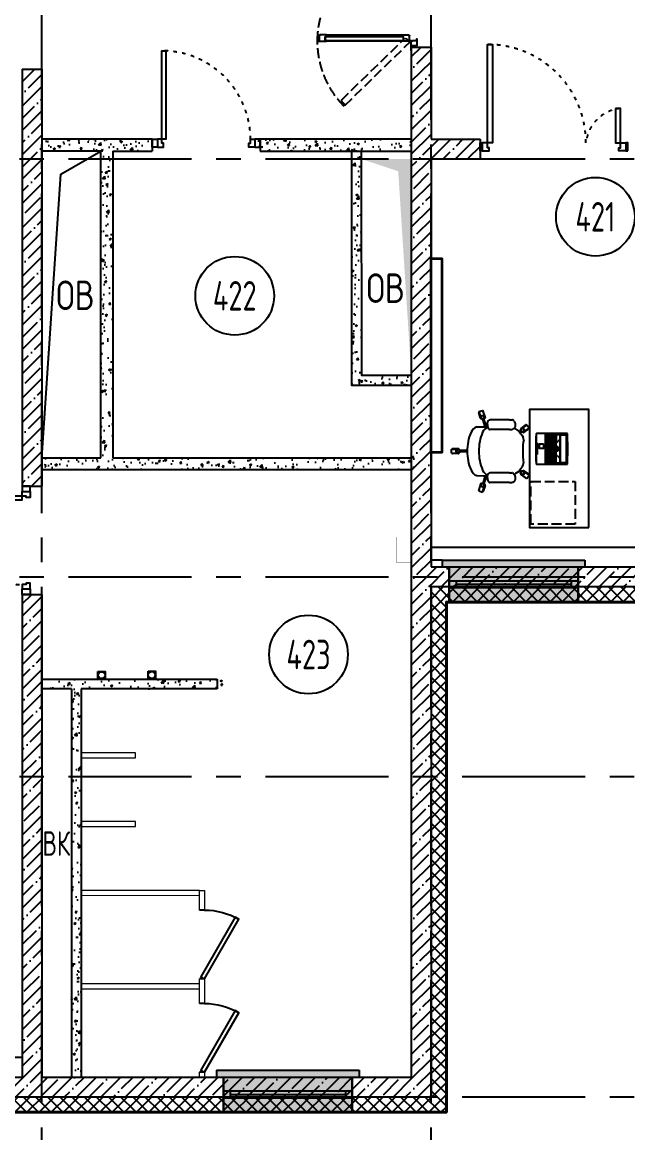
# Model space of a CAD drawing. Header units: millimetres. Extents: x -9318 to 9016603, y 0 to 838141.
# Drawn here: x 80797 to 86952, y 517498 to 528794 of the extents above; entities that cross this region are included whole.
import ezdxf
from ezdxf import colors
from ezdxf.entities.mleader import LeaderData, LeaderLine
from ezdxf.enums import TextEntityAlignment as Align
from ezdxf.math import Vec2, Vec3

# ---------------------------------------------------------------- set-up
doc = ezdxf.new("R2010")
doc.units = ezdxf.units.MM
for name, pattern in [('ACAD_ISO03W100', [30, 12, -18]), ('CENTER', [2, 1.25, -0.25, 0.25, -0.25]), ('ГОСТ 2.303 4', [7, 5, -2, 0])]:
    doc.linetypes.add(name, pattern=pattern)
doc.layers.add('АР_Номер помещения', color=1, linetype='Continuous', lineweight=25)
doc.layers.add('ТХ_дозаторы', color=7, linetype='Continuous')
doc.layers.add('ТХ_обор_бытовое', color=14, linetype='Continuous')
doc.styles.add('ICOCPEUR', font='isocpeur.ttf')
doc.styles.add('ISOCPEUR', font='isocpeur.ttf', dxfattribs={"width": 0.7})
doc.linetypes.add('Ground1', pattern='A,12,[130,ltypeshp.shx,S=3,R=-150,X=0,Y=-2.598],3,[130,ltypeshp.shx,S=3,R=-150,X=0,Y=-2.598],3,[130,ltypeshp.shx,S=3,R=-150,X=0,Y=-2.598],0', length=18)
doc.linetypes.add('Ground2', pattern='A,12,[130,ltypeshp.shx,S=3,R=-210,X=0,Y=-2.598],3,[130,ltypeshp.shx,S=3,R=-210,X=0,Y=-2.598],3,[130,ltypeshp.shx,S=3,R=-210,X=0,Y=-2.598],0', length=18)
pattern_1 = [(50, (-131178.52, 456407.27), (215.17805, -18.82564), [22.5, -247.5]), (355, (-131178.52, 456407.27), (-41.6254, 225.65764), [18, -198]), (100.45144, (-131160.59, 456405.7), (173.55265, 206.832), [19.12206, -210.34263]), (46.1842, (-131178.52, 456467.27), (320.1724, -49.65578), [33.75, -371.25]), (96.63564, (-131151.84, 456463.14), (280.3986, 292.2356), [28.6831, -315.51413]), (351.18416, (-131178.52, 456467.27), (280.3986, 292.2356), [27, -297]), (21, (-131148.52, 456452.27), (179.07212, -120.78567), [22.5, -247.5]), (326, (-131148.52, 456452.27), (72.9946, 217.54501), [18, -198]), (71.45144, (-131133.6, 456442.2), (252.06671, 96.75935), [19.12206, -210.34263]), (37.5, (-131178.52, 456407.274), (3.647957, 99.868156), [0, -195.6, 0, -201, 0, -198.75]), (7.5, (-131178.52, 456407.27), (78.92086, 118.323514), [0, -114.6, 0, -191.1, 0, -75.75]), (327.5, (-131245.42, 456407.274), (160.14673, -6.766462), [0, -75, 0, -234, 0, -310.5]), (317.5, (-131275.42, 456407.27), (174.95585, 30.031495), [0, -97.5, 0, -155.4, 0, -220.5])]
pattern_2 = [(45, (-887755.71, 621612.85), (-123.743687, 123.743687), []), (45, (-887631.97, 621612.85), (-123.743687, 123.743687), [218.75, -43.75, 0, -43.75])]

# ---------------------------------------------------------------- blocks, each defined once
blk = doc.blocks.new('*U913')
at = {"color": 8}
for p, q in [((0, 0), (0, -50)), ((700, 0), (700, -50))]:
    blk.add_line(p, q, dxfattribs=at)
blk.add_lwpolyline([(0, 0), (606, 350), (628, 312), (22, -38)], close=True, dxfattribs=at)
blk.add_arc((0, 0), 700, 0, 30, dxfattribs=at)
blk = doc.blocks.new('*U914')
at = {"color": 8}
for p, q in [((0, 0), (0, -50)), ((700, 0), (700, -50))]:
    blk.add_line(p, q, dxfattribs=at)
blk.add_lwpolyline([(0, 0), (606, 350), (628, 312), (22, -38)], close=True, dxfattribs=at)
blk.add_arc((0, 0), 700, 0, 30, dxfattribs=at)
blk = doc.blocks.new('*U901')
at = {"color": 8}
blk.add_lwpolyline([(-100, 80), (-100, 980), (-140, 980), (-140, 80)], close=True, dxfattribs=at)
for points in [[(-1100, 0), (-1100, 80), (-1045, 80), (-1045, 0), (-1100, 0)], [(-1045, 80), (-1045, 0), (-985, 0), (-985, 40), (-1000, 40), (-1000, 80), (-1045, 80)], [(-55, 80), (-55, 0), (-115, 0), (-115, 40), (-100, 40), (-100, 80), (-55, 80)], [(0, 0), (0, 80), (-55, 80), (-55, 0), (0, 0)]]:
    blk.add_lwpolyline(points, dxfattribs=at)
at = {"color": 8, "linetype": 'ACAD_ISO03W100', "ltscale": 3}
blk.add_arc((-100, 80), 900, 90, 180, dxfattribs=at)
blk = doc.blocks.new('Полуторная_на лестницу')
at = {"color": 8}
for points in [[(75, 80), (75, 1080), (125, 1080), (125, 80)], [(1375, 430), (1375, 80), (1425, 80), (1425, 430)]]:
    blk.add_lwpolyline(points, close=True, dxfattribs=at)
for points in [[(0, 0), (0, 80), (20, 80), (20, 0), (0, 0)], [(20, 80), (20, 0), (90, 0), (90, 30), (75, 30), (75, 80), (20, 80)], [(1480, 80), (1480, 0), (1410, 0), (1410, 30), (1425, 30), (1425, 80), (1480, 80)], [(1500, 0), (1500, 80), (1480, 80), (1480, 0), (1500, 0)]]:
    blk.add_lwpolyline(points, dxfattribs=at)
at = {"color": 8, "linetype": 'ACAD_ISO03W100', "ltscale": 3}
for centre, radius, start, end in [((75, 80), 1000, 0, 90), ((1465, 40), 392, 95.9075, 174.0925)]:
    blk.add_arc(centre, radius, start, end, dxfattribs=at)
blk = doc.blocks.new('*U886')
h = blk.add_hatch(color=8)
h.dxf.hatch_style = 1
h.paths.add_polyline_path([(-1380, -210), (70, -210), (70, -140), (0, -140), (0, 220), (-1310, 220), (-1310, -140), (-1380, -140)])
at = {"color": 8, "lineweight": 30}
for p, q in [((-1310, -140), (-1310, 220)), ((0, -140), (0, 220))]:
    blk.add_line(p, q, dxfattribs=at)
at = {"color": 8}
for p, q in [((0, 220), (-1310, 220)), ((-1310, 70), (0, 70)), ((-1310, 0), (0, 0)), ((-1240, 0), (-1240, 70)), ((-1240, 35), (-70, 35)), ((-70, 0), (-70, 70)), ((-1380, -210), (-1380, -140)), ((-1380, -140), (-1310, -140)), ((-1380, -210), (70, -210)), ((0, -140), (70, -140)), ((70, -210), (70, -140))]:
    blk.add_line(p, q, dxfattribs=at)
blk = doc.blocks.new('*U895')
h = blk.add_hatch(color=8)
h.dxf.hatch_style = 1
h.paths.add_polyline_path([(-1380, -210), (70, -210), (70, -140), (0, -140), (0, 220), (-1310, 220), (-1310, -140), (-1380, -140)])
at = {"color": 8, "lineweight": 30}
for p, q in [((-1310, -140), (-1310, 220)), ((0, -140), (0, 220))]:
    blk.add_line(p, q, dxfattribs=at)
at = {"color": 8}
for p, q in [((0, 220), (-1310, 220)), ((-1310, 70), (0, 70)), ((-1310, 0), (0, 0)), ((-1240, 0), (-1240, 70)), ((-1240, 35), (-70, 35)), ((-70, 0), (-70, 70)), ((-1380, -210), (-1380, -140)), ((-1380, -140), (-1310, -140)), ((-1380, -210), (70, -210)), ((0, -140), (70, -140)), ((70, -210), (70, -140))]:
    blk.add_line(p, q, dxfattribs=at)
blk = doc.blocks.new('*U1124')
at = {"layer": 'АР_Номер помещения', "color": 8}
blk.add_circle((-15678, 4216), 400, dxfattribs=at)
at = {"color": 8, "style": 'ISOCPEUR', "width": 0.7, "flags": 1}
blk.add_attdef('КАТЕГОРИЯ', (-499, -2092), '', height=250, dxfattribs=at)
at = {"layer": 'АР_Номер помещения', "color": 8, "style": 'ISOCPEUR', "width": 0.7}
blk.add_attdef('НОМЕР_ПОМЕЩЕНИЯ', text='', height=300, dxfattribs=at).set_placement((-15678, 4216), align=Align.MIDDLE_CENTER)
blk = doc.blocks.new('*U1125')
at = {"layer": 'АР_Номер помещения', "color": 8}
blk.add_circle((-15881, 1810), 400, dxfattribs=at)
at = {"color": 8, "style": 'ISOCPEUR', "width": 0.7, "flags": 1}
blk.add_attdef('КАТЕГОРИЯ', (-499, -2092), '', height=250, dxfattribs=at)
at = {"layer": 'АР_Номер помещения', "color": 8, "style": 'ISOCPEUR', "width": 0.7}
blk.add_attdef('НОМЕР_ПОМЕЩЕНИЯ', text='', height=300, dxfattribs=at).set_placement((-15881, 1810), align=Align.MIDDLE_CENTER)
blk = doc.blocks.new('*U1121')
at = {"layer": 'АР_Номер помещения', "color": 8}
blk.add_circle((-19358, -2000), 400, dxfattribs=at)
at = {"color": 8, "style": 'ISOCPEUR', "width": 0.7, "flags": 1}
blk.add_attdef('КАТЕГОРИЯ', (-499, -2092), '', height=250, dxfattribs=at)
at = {"layer": 'АР_Номер помещения', "color": 8, "style": 'ISOCPEUR', "width": 0.7}
blk.add_attdef('НОМЕР_ПОМЕЩЕНИЯ', text='', height=300, dxfattribs=at).set_placement((-19358, -2000), align=Align.MIDDLE_CENTER)
blk = doc.blocks.new('_DotSmall')
at = {"color": 8, "linetype": 'ByBlock', "const_width": 0.5}
blk.add_lwpolyline([(-0.0625, 0, 1), (0.0625, 0, 1)], format="xyb", close=True, dxfattribs=at)
blk = doc.blocks.new('*U699')
at = {"color": 8}
for points in [[(-55, -80), (-55, 0), (-115, 0), (-115, -40), (-100, -40), (-100, -80), (-55, -80)], [(0, 0), (0, -80), (-55, -80), (-55, 0), (0, 0)], [(-1100, 0), (-1100, -80), (-1045, -80), (-1045, 0), (-1100, 0)], [(-1045, -80), (-1045, 0), (-985, 0), (-985, -40), (-1000, -40), (-1000, -80), (-1045, -80)]]:
    blk.add_lwpolyline(points, dxfattribs=at)
blk.add_lwpolyline([(-100, -80), (-100, -980), (-140, -980), (-140, -80)], close=True, dxfattribs=at)
at = {"color": 8, "linetype": 'ACAD_ISO03W100', "ltscale": 3}
blk.add_arc((-100, -80), 900, 180, 270, dxfattribs=at)
blk = doc.blocks.new('*U700')
at = {"color": 8}
for p, q in [((-96, -61), (-861, -61)), ((-863, -125), (-94, -125)), ((-94, -1425), (-410, -1425)), ((-412, -1489), (-96, -1489))]:
    blk.add_line(p, q, dxfattribs=at)
at = {"color": 8, "linetype": 'ГОСТ 2.303 4', "ltscale": 20}
for points in [[(-66, -90), (-60, -84), (-53, -91), (-52, -90), (-54, -88), (-17, -50), (-11, -57), (-15, -61), (-10, -67), (-4, -61), (-684, 601), (-689, 596), (-683, 590), (-679, 595), (-672, 588), (-709, 551), (-712, 553), (-713, 552), (-705, 545), (-711, 539)], [(-241, -1899), (-248, -1895), (-253, -1904), (-254, -1903), (-253, -1901), (-298, -1874), (-303, -1882), (-298, -1885), (-301, -1892), (-308, -1888), (-71, -1478), (-65, -1482), (-59, -1473), (-58, -1474), (-60, -1476), (-14, -1503), (-9, -1495), (-15, -1492), (-11, -1485), (-4, -1489)]]:
    blk.add_lwpolyline(points, close=True, dxfattribs=at)
at = {"color": 8}
for points in [[(60, -12), (60, -80), (52, -80), (52, -63), (6, -63), (6, -66), (4, -66), (4, -56), (-4, -56), (-4, 12), (0, 12), (0, 4), (-2, 4), (-2, -17), (56, -17), (56, -12)], [(-953, -69), (-953, -61), (-861, -61), (-861, -68), (-877, -68), (-877, -104), (-863, -104), (-863, -125), (-929, -125), (-929, -117), (-939, -117), (-939, -115), (-936, -115), (-936, -63), (-945, -63), (-945, -69)], [(-80, -104), (-877, -104), (-877, -68), (-80, -68)], [(-4, -69), (-4, -61), (-96, -61), (-96, -68), (-80, -68), (-80, -104), (-94, -104), (-94, -125), (-28, -125), (-28, -117), (-18, -117), (-18, -115), (-21, -115), (-21, -63), (-12, -63), (-12, -69)], [(-502, -1433), (-502, -1425), (-410, -1425), (-410, -1446), (-426, -1446), (-426, -1482), (-412, -1482), (-412, -1489), (-478, -1489), (-478, -1481), (-488, -1481), (-488, -1479), (-485, -1479), (-485, -1427), (-494, -1427), (-494, -1433)], [(-426, -1446), (-80, -1446), (-80, -1482), (-426, -1482)], [(-4, -1481), (-4, -1489), (-96, -1489), (-96, -1482), (-80, -1482), (-80, -1446), (-94, -1446), (-94, -1425), (-28, -1425), (-28, -1433), (-18, -1433), (-18, -1435), (-21, -1435), (-21, -1487), (-12, -1487), (-12, -1481)], [(60, -1538), (60, -1470), (52, -1470), (52, -1487), (6, -1487), (6, -1484), (4, -1484), (4, -1494), (-4, -1494), (-4, -1562), (0, -1562), (0, -1554), (-2, -1554), (-2, -1533), (56, -1533), (56, -1538)]]:
    blk.add_lwpolyline(points, close=True, dxfattribs=at)
at = {"color": 8, "linetype": 'Ground2'}
blk.add_lwpolyline([(0, 39), (0, 0), (60, 0)], dxfattribs=at)
at = {"color": 8, "linetype": 'Ground1'}
blk.add_lwpolyline([(60, -1550), (0, -1550), (0, -1589)], dxfattribs=at)
at = {"color": 8, "linetype": 'ГОСТ 2.303 4', "ltscale": 20}
for centre, radius, start, end in [((-4, -61), 949, 135.7298, 180.1036), ((-4, -61), 949, 180, 270), ((-4, -1489), 502, 90, 172.6747), ((-4, -1489), 501, 172.6747, 232.6607)]:
    blk.add_arc(centre, radius, start, end, dxfattribs=at)
blk = doc.blocks.new('СК33 790х830')
at = {"color": 8}
for p, q in [((-25, 659), (-25, 719)), ((-20, 729), (20, 729)), ((-20, 729), (-20, 649)), ((20, 729), (20, 649)), ((25, 659), (25, 719)), ((-20, 649), (-16, 649)), ((-7, 568), (-7, 642)), ((-2, 649), (2, 649)), ((7, 568), (6, 642)), ((15, 649), (20, 649)), ((-335, 434), (-392, 452)), ((-249, 472), (-250, 402)), ((248, 472), (249, 380)), ((334, 434), (392, 452)), ((-403, 450), (-416, 412)), ((-416, 412), (-339, 388)), ((-350, 386), (-408, 405)), ((-403, 450), (-327, 426)), ((-338, 392), (-339, 388)), ((-333, 409), (-334, 405)), ((-250, 372), (-329, 399)), ((-327, 426), (-328, 422)), ((-250, 387), (-325, 410)), ((-319, 344), (-320, 340)), ((-320, 140), (-320, 340)), ((-316, 349), (-319, 344)), ((-312, 353), (-316, 349)), ((-306, 357), (-312, 353)), ((-298, 360), (-306, 357)), ((-290, 362), (-298, 360)), ((-290, 362), (-289, 362)), ((-280, 363), (-289, 362)), ((-280, 363), (-279, 363)), ((-270, 364), (-279, 363)), ((-270, 364), (-261, 363)), ((-261, 363), (-261, 363)), ((-261, 363), (-252, 362)), ((-252, 362), (-251, 362)), ((-251, 362), (-243, 360)), ((-250, 402), (-250, 398)), ((-250, 398), (-250, 380)), ((-250, 380), (-250, 370)), ((-250, 370), (-250, 362)), ((-243, 360), (-235, 357)), ((-235, 357), (-229, 353)), ((-229, 353), (-224, 349)), ((-224, 349), (-222, 344)), ((-222, 344), (-220, 340)), ((-221, 140), (-220, 340)), ((221, 344), (220, 340)), ((220, 140), (220, 340)), ((224, 349), (221, 344)), ((228, 353), (224, 349)), ((234, 357), (228, 353)), ((242, 360), (234, 357)), ((250, 362), (242, 360)), ((249, 387), (324, 410)), ((249, 372), (328, 399)), ((249, 380), (249, 370)), ((249, 370), (249, 362)), ((250, 362), (251, 362)), ((260, 363), (251, 362)), ((260, 363), (261, 363)), ((270, 364), (261, 363)), ((270, 364), (279, 363)), ((279, 363), (279, 363)), ((279, 363), (288, 362)), ((288, 362), (289, 362)), ((289, 362), (297, 360)), ((297, 360), (305, 357)), ((305, 357), (311, 353)), ((311, 353), (316, 349)), ((316, 349), (318, 344)), ((318, 344), (319, 340)), ((320, 140), (320, 340)), ((403, 450), (326, 426)), ((326, 426), (328, 422)), ((332, 409), (333, 405)), ((337, 392), (338, 388)), ((415, 412), (338, 388)), ((350, 386), (407, 405)), ((403, 450), (415, 412)), ((-320, 140), (-320, 131)), ((-320, 131), (-320, 123)), ((-320, 123), (-320, 115)), ((-319, 109), (-320, 115)), ((-222, 109), (-221, 115)), ((-221, 140), (-221, 131)), ((-221, 131), (-221, 123)), ((-221, 123), (-221, 115)), ((-221, 115), (-221, 115)), ((220, 140), (220, 131)), ((220, 131), (220, 123)), ((220, 123), (220, 115)), ((220, 115), (220, 113)), ((221, 109), (220, 113)), ((318, 109), (319, 115)), ((319, 140), (319, 131)), ((319, 131), (319, 123)), ((319, 123), (319, 115)), ((319, 115), (319, 115)), ((-318, 106), (-319, 109)), ((-315, 100), (-318, 106)), ((-311, 95), (-315, 100)), ((-305, 90), (-311, 95)), ((-303, 89), (-305, 90)), ((-296, 85), (-303, 89)), ((-293, 84), (-296, 85)), ((-290, 83), (-293, 84)), ((-284, 81), (-290, 83)), ((-281, 81), (-284, 81)), ((-278, 81), (-281, 81)), ((-274, 80), (-278, 81)), ((-277, -38), (-230, 27)), ((-240, 22), (-275, -27)), ((-270, 80), (-274, 80)), ((-267, 80), (-270, 80)), ((-263, 81), (-267, 80)), ((-260, 81), (-263, 81)), ((-257, 81), (-260, 81)), ((-257, 81), (-251, 83)), ((-248, 84), (-251, 83)), ((-245, 85), (-248, 84)), ((-245, 85), (-238, 89)), ((-245, -61), (-198, 4)), ((-236, 90), (-238, 89)), ((-237, 89), (-225, 73)), ((-236, 90), (-230, 95)), ((-230, 95), (-226, 100)), ((-230, 27), (-227, 25)), ((-226, 100), (-223, 106)), ((-225, 73), (-202, 42)), ((-222, 109), (-223, 106)), ((-216, 17), (-212, 14)), ((-202, 42), (-215, 25)), ((-192, 34), (-205, 17)), ((-202, 42), (-201, 40)), ((-201, 40), (-181, 26)), ((-201, 6), (-198, 4)), ((-181, 26), (-161, 10)), ((-161, 10), (-158, 8)), ((-158, 8), (-155, 7)), ((-155, 7), (-140, -1)), ((-56, 0), (56, 0)), ((55, 0), (99, -4)), ((155, 7), (139, -1)), ((155, 7), (158, 8)), ((158, 8), (160, 10)), ((174, 21), (160, 10)), ((180, 26), (174, 21)), ((200, 40), (180, 26)), ((187, 30), (196, 17)), ((192, 6), (189, 4)), ((236, -61), (189, 4)), ((197, 38), (206, 25)), ((200, 40), (201, 42)), ((217, 63), (201, 42)), ((207, 17), (204, 14)), ((225, 73), (217, 63)), ((221, 27), (218, 25)), ((222, 106), (221, 109)), ((268, -38), (221, 27)), ((225, 100), (222, 106)), ((229, 95), (225, 100)), ((237, 89), (225, 73)), ((235, 90), (229, 95)), ((231, 22), (267, -27)), ((237, 89), (235, 90)), ((244, 85), (237, 89)), ((247, 84), (244, 85)), ((250, 83), (247, 84)), ((256, 81), (250, 83)), ((259, 81), (256, 81)), ((262, 81), (259, 81)), ((266, 80), (262, 81)), ((270, 80), (266, 80)), ((273, 80), (270, 80)), ((277, 81), (273, 80)), ((280, 81), (277, 81)), ((283, 81), (280, 81)), ((283, 81), (289, 83)), ((292, 84), (289, 83)), ((295, 85), (292, 84)), ((295, 85), (302, 89)), ((304, 90), (302, 89)), ((304, 90), (310, 95)), ((310, 95), (314, 100)), ((314, 100), (317, 106)), ((318, 109), (317, 106)), ((-277, -38), (-245, -61)), ((-200, -7), (-235, -56)), ((-140, -1), (-125, -4)), ((-125, -4), (-110, -5)), ((-110, -5), (-99, -4)), ((-99, -4), (-55, 0)), ((111, -5), (99, -4)), ((111, -5), (125, -4)), ((125, -4), (139, -1)), ((191, -7), (226, -56)), ((268, -38), (236, -61))]:
    blk.add_line(p, q, dxfattribs=at)
for centre in [(0, 661), (-345, 411), (344, 411), (-221, 6), (212, 6)]:
    blk.add_circle(centre, 20, dxfattribs=at)
for centre, radius, start, end in [((-20, 719), 5, 90, 180), ((20, 719), 5, 0, 90), ((-15, 128), 440, 88.0553, 113.9054), ((-20, 659), 5, 180, 270), ((0, 661), 17, 279.4623, 260.5377), ((14, 128), 440, 66.0946, 91.9447), ((20, 659), 5, 270, 0), ((-394, 447), 5, 72.3275, 162.3275), ((-152, 436), 103, 113.6677, 159.763), ((151, 436), 103, 20.237, 66.3323), ((393, 447), 5, 17.6725, 107.6725), ((-406, 409), 5, 162.3275, 252.3275), ((-345, 411), 17, 351.7899, 332.8652), ((-349, 391), 5, 252.3275, 342.3275), ((-337, 429), 5, 342.3275, 72.3275), ((-152, 318), 103, 113.6677, 155.3986), ((-15, 10), 440, 88.0553, 113.9054), ((14, 10), 440, 66.0946, 91.9447), ((151, 318), 103, 24.6014, 66.3323), ((344, 411), 17, 207.1348, 188.2101), ((336, 429), 5, 107.6725, 197.6725), ((348, 391), 5, 197.6725, 287.6725), ((405, 409), 5, 287.6725, 17.6725), ((-236, 19), 5, 54, 144), ((-221, 6), 17, 63.4623, 44.5377), ((212, 6), 17, 135.4623, 116.5377), ((227, 19), 5, 36, 126), ((-271, -30), 5, 144, 234), ((-239, -53), 5, 234, 324), ((-204, -4), 5, 324, 54), ((195, -4), 5, 126, 216), ((230, -53), 5, 216, 306), ((263, -30), 5, 306, 36)]:
    blk.add_arc(centre, radius, start, end, dxfattribs=at)
blk = doc.blocks.new('laptop')
at = {"color": 8}
for p, q in [((-150, 325), (-155, 323)), ((-150, 325), (-155, 323)), ((-155, 323), (-155, 10)), ((-155, 323), (-155, 10)), ((-150, 313), (-155, 311)), ((155, 248), (-155, 248)), ((0, 326), (-150, 325)), ((0, 326), (-150, 325)), ((0, 314), (-150, 313)), ((-147, 210), (-147, 234)), ((-143, 309), (-140, 310)), ((-143, 254), (-143, 309)), ((-140, 253), (-143, 254)), ((-140, 310), (140, 310)), ((140, 253), (-140, 253)), ((-137, 244), (-96, 244)), ((-68, 219), (-92, 243)), ((-19, 242), (-21, 242)), ((-21, 242), (-21, 237)), ((-21, 237), (-19, 237)), ((-21, 226), (-21, 220)), ((21, 226), (-21, 226)), ((-19, 237), (-19, 242)), ((-6, 242), (-8, 242)), ((-8, 242), (-8, 237)), ((-8, 237), (-6, 237)), ((-6, 237), (-6, 242)), ((150, 325), (0, 326)), ((150, 325), (0, 326)), ((150, 313), (0, 314)), ((8, 242), (6, 242)), ((6, 242), (6, 237)), ((6, 237), (8, 237)), ((8, 237), (8, 242)), ((21, 242), (19, 242)), ((19, 242), (19, 237)), ((19, 237), (21, 237)), ((21, 237), (21, 242)), ((21, 220), (21, 226)), ((68, 219), (92, 243)), ((96, 244), (137, 244)), ((140, 310), (143, 309)), ((143, 254), (140, 253)), ((143, 309), (143, 254)), ((147, 234), (147, 210)), ((155, 323), (150, 325)), ((155, 323), (150, 325)), ((155, 311), (150, 313)), ((155, 10), (155, 323)), ((155, 10), (155, 323)), ((-147, 210), (-147, 100)), ((147, 210), (-147, 210)), ((-147, 210), (-72, 210)), ((-130, 194), (-147, 194)), ((147, 192), (-147, 192)), ((147, 173), (-147, 173)), ((147, 155), (-147, 155)), ((147, 137), (-147, 137)), ((147, 118), (-147, 118)), ((-138, 192), (-138, 173)), ((-130, 210), (-130, 194)), ((-129, 173), (-129, 155)), ((-128, 210), (-128, 194)), ((76, 194), (-128, 194)), ((-123, 155), (-123, 137)), ((-123, 118), (-123, 100)), ((-119, 192), (-119, 173)), ((-114, 137), (-114, 118)), ((-111, 210), (-111, 194)), ((-110, 173), (-110, 155)), ((-103, 155), (-103, 137)), ((-99, 192), (-99, 173)), ((-98, 118), (-98, 100)), ((-94, 210), (-94, 194)), ((-94, 137), (-94, 118)), ((-90, 173), (-90, 155)), ((-84, 155), (-84, 137)), ((-80, 192), (-80, 173)), ((-77, 210), (-77, 194)), ((-75, 137), (-75, 118)), ((-74, 118), (-74, 100)), ((-71, 173), (-71, 155)), ((-64, 155), (-64, 137)), ((-60, 210), (-60, 194)), ((-60, 192), (-60, 173)), ((-55, 137), (-55, 118)), ((-55, 118), (-55, 100)), ((-51, 173), (-51, 155)), ((-45, 155), (-45, 137)), ((-43, 210), (-43, 194)), ((-41, 192), (-41, 173)), ((-36, 137), (-36, 118)), ((-32, 173), (-32, 155)), ((-26, 210), (-26, 194)), ((-25, 155), (-25, 137)), ((-21, 220), (21, 220)), ((-21, 192), (-21, 173)), ((-16, 137), (-16, 118)), ((-12, 173), (-12, 155)), ((-9, 210), (-9, 194)), ((-6, 155), (-6, 137)), ((-2, 192), (-2, 173)), ((3, 137), (3, 118)), ((7, 173), (7, 155)), ((8, 210), (8, 194)), ((9, 118), (9, 100)), ((14, 155), (14, 137)), ((18, 192), (18, 173)), ((23, 137), (23, 118)), ((25, 210), (25, 194)), ((27, 173), (27, 155)), ((29, 118), (29, 100)), ((33, 155), (33, 137)), ((37, 192), (37, 173)), ((42, 210), (42, 194)), ((42, 137), (42, 118)), ((46, 173), (46, 155)), ((48, 118), (48, 100)), ((53, 155), (53, 137)), ((57, 192), (57, 173)), ((59, 210), (59, 194)), ((62, 137), (62, 118)), ((66, 173), (66, 155)), ((68, 118), (68, 100)), ((69, 210), (69, 211)), ((69, 210), (69, 211)), ((147, 210), (69, 210)), ((72, 155), (72, 137)), ((76, 210), (76, 194)), ((76, 192), (76, 173)), ((79, 210), (79, 194)), ((147, 194), (79, 194)), ((81, 137), (81, 118)), ((85, 173), (85, 155)), ((87, 118), (87, 100)), ((90, 118), (90, 100)), ((92, 155), (92, 137)), ((96, 210), (96, 194)), ((96, 192), (96, 173)), ((105, 173), (105, 155)), ((109, 137), (109, 100)), ((113, 210), (113, 194)), ((129, 192), (129, 100)), ((130, 210), (130, 194)), ((147, 210), (147, 100)), ((-155, 10), (-155, 8)), ((-155, 8), (-152, 5)), ((-152, 5), (-150, 5)), ((-150, 5), (0, 0)), ((147, 100), (-147, 100)), ((-59, 14), (-59, 1)), ((59, 14), (-59, 14)), ((-59, 1), (-59, 14)), ((-59, 14), (59, 14)), ((0, 0), (150, 5)), ((59, 1), (59, 14)), ((59, 14), (59, 1)), ((150, 5), (153, 6)), ((153, 6), (155, 8)), ((155, 8), (155, 10))]:
    blk.add_line(p, q, dxfattribs=at)
blk.add_lwpolyline([(-52, 79), (-4, 79), (-4, 39), (-52, 39)], close=True, dxfattribs=at)
for centre, radius, start, end in [((-137, 234), 10, 90, 180), ((-96, 239), 5, 45, 90), ((96, 239), 5, 90, 135), ((137, 234), 10, 0, 90), ((-72, 215), 5, 270, 45), ((72, 215), 5, 135, 236.1175), ((-150, 10), 5, 180, 266.4167), ((0, 2405), 2405, 266.4167, 273.5833), ((150, 10), 5, 273.5833, 0)]:
    blk.add_arc(centre, radius, start, end, dxfattribs=at)
blk = doc.blocks.new('стол учителя комп класс')
at = {"color": 8, "ltscale": 250.120383}
blk.add_lwpolyline([(0, 0), (1202, 0), (1202, 604), (0, 604)], close=True, dxfattribs=at)
at = {"color": 8, "linetype": 'ГОСТ 2.303 4', "ltscale": 20}
blk.add_lwpolyline([(37, 588), (471, 588), (471, 138), (37, 138)], close=True, dxfattribs=at)
at = {"color": 8}
blk.add_blockref('СК33 790х830', (778, 667), dxfattribs=at)
at = {"color": 8, "rotation": 180}
blk.add_blockref('laptop', (802, 540), dxfattribs=at)
blk = doc.blocks.new('У240')
at = {"layer": 'ТХ_обор_бытовое', "color": 8, "lineweight": 0, "ltscale": 100, "transparency": 33554687, "const_width": 2}
blk.add_lwpolyline([(259065, 2932), (259065, 3192), (259215, 3192), (259215, 2932)], close=True, dxfattribs=at)
blk = doc.blocks.new('A$C500e89c7')
at = {"color": 8, "ltscale": 100}
blk.add_circle((-37, 37), 35.3, dxfattribs=at)
at = {"layer": 'ТХ_дозаторы', "color": 8, "ltscale": 100}
blk.add_lwpolyline([(-73, 75), (0, 75), (0, 0), (-73, 0)], close=True, dxfattribs=at)

msp = doc.modelspace()

# ---------------------------------------------------------------- hatches: boundary and pattern name
at = {"ltscale": 100}
h = msp.add_hatch(dxfattribs=at)
h.set_pattern_fill('ANSI37', color=256, scale=700)
h.set_pattern_definition([(45, (-881264.54, 560766.49), (-61.871843, 61.871843), []), (135, (-881264.54, 560766.49), (-61.871843, -61.871843), [])])
h.paths.add_polyline_path([(63732.07, 521222.96), (70082.1, 521222.96), (70082.1, 539092.96), (75721.91, 539092.96), (75721.91, 539242.96), (69932.1, 539242.96), (69932.1, 521372.96), (63582.07, 521372.96), (63582.1, 511362.96), (76982.1, 511362.96), (76982.1, 517712.96), (85102.1, 517712.96), (85102.1, 522902.96), (93369.48, 522902.96), (93369.48, 522652.96), (93519.48, 522652.96), (93519.48, 523052.96), (84952.1, 523052.96), (84952.1, 517862.96), (76832.1, 517862.96), (76832.1, 511512.96), (63732.1, 511512.96)])
h = msp.add_hatch(dxfattribs=at)
h.set_pattern_fill('ANSI35', color=256, scale=700)
h.set_pattern_definition(pattern_2)
h.paths.add_polyline_path([(84952.1, 523052.96), (84952.1, 523252.96), (84952.1, 527402.96), (85452.1, 527402.96), (85452.1, 527602.96), (84952.1, 527602.96), (84952.1, 528540.44), (84752.1, 528540.44), (84752.1, 518062.96), (84752.1, 517862.96), (84952.1, 517862.96)])
h = msp.add_hatch(dxfattribs=at)
h.set_pattern_fill('ANSI35', color=256, scale=700)
h.set_pattern_definition([(45, (-893405.71, 622633.98), (-123.743687, 123.743687), []), (45, (-893281.97, 622633.98), (-123.743687, 123.743687), [218.75, -43.75, 0, -43.75])])
h.paths.add_polyline_path([(80997.1, 528315.44), (80797.1, 528315.44), (80797.1, 524074.08), (80997.1, 524074.08)])
h = msp.add_hatch(dxfattribs=at)
h.set_pattern_fill('AR-CONC', color=256, scale=30)
h.set_pattern_definition(pattern_1)
h.paths.add_polyline_path([(82091.95, 527482.98), (82091.95, 527602.98), (80997.1, 527602.97), (80997.1, 527482.97)])
h = msp.add_hatch(dxfattribs=at)
h.set_pattern_fill('AR-CONC', color=256, scale=30)
h.set_pattern_definition(pattern_1)
h.paths.add_polyline_path([(84752.1, 527602.96), (83191.95, 527602.98), (83191.95, 527482.98), (84752.1, 527482.96)])
h = msp.add_hatch(dxfattribs=at)
h.set_pattern_fill('AR-CONC', color=256, scale=30)
h.set_pattern_definition(pattern_1)
h.paths.add_polyline_path([(81716.96, 526758.17), (81716.96, 527483.31), (81596.96, 527483.31), (81596.99, 524364.43), (81716.96, 524364.43), (81716.99, 526249.94)])
h = msp.add_hatch(dxfattribs=at)
h.set_pattern_fill('AR-CONC', color=256, scale=30)
h.set_pattern_definition([(50, (140697.8, 452038.5), (215.17805, -18.82564), [22.5, -247.5]), (355, (140697.8, 452038.5), (-41.6254, 225.65764), [18, -198]), (100.45144, (140715.72, 452036.93), (173.55265, 206.832), [19.12206, -210.34263]), (46.1842, (140697.8, 452098.5), (320.1724, -49.6558), [33.75, -371.25]), (96.63564, (140724.47, 452094.36), (280.3986, 292.2356), [28.6831, -315.5141]), (351.18416, (140697.8, 452098.5), (280.3986, 292.2356), [27, -297]), (21, (140727.8, 452083.5), (179.0721, -120.78567), [22.5, -247.5]), (326, (140727.8, 452083.5), (72.9946, 217.545), [18, -198]), (71.45144, (140742.72, 452073.43), (252.0667, 96.75935), [19.12206, -210.34263]), (37.5, (140697.79, 452038.5), (3.647957, 99.868156), [0, -195.6, 0, -201, 0, -198.75]), (7.5, (140697.79, 452038.5), (78.92086, 118.32351), [0, -114.6, 0, -191.1, 0, -75.75]), (327.5, (140630.89, 452038.5), (160.14673, -6.76646), [0, -75, 0, -234, 0, -310.5]), (317.5, (140600.9, 452038.5), (174.95585, 30.0315), [0, -97.5, 0, -155.4, 0, -220.5])])
h.paths.add_polyline_path([(84752.22, 525202.96), (84243.9, 525202.96), (84243.9, 527482.95), (84143.93, 527483), (84143.92, 526403.02), (84144.04, 526403.02), (84143.94, 525102.98), (84752.09, 525102.93)])
msp.add_hatch(color=256).paths.add_polyline_path([(84752.1, 525202.96), (84752.1, 527402.96), (84243.9, 527402.97), (84618.9, 527277.97)])
h = msp.add_hatch(dxfattribs=at)
h.set_pattern_fill('AR-CONC', color=256, scale=30)
h.set_pattern_definition(pattern_1)
h.paths.add_polyline_path([(84777.1, 524364.09), (81022.1, 524364.08), (81022.1, 524244.08), (84777.1, 524244.09)])
h = msp.add_hatch(dxfattribs=at)
h.set_pattern_fill('ANSI35', color=256, scale=700)
h.set_pattern_definition(pattern_2)
h.paths.add_polyline_path([(96165.11, 523252.96), (84952.1, 523252.97), (84952.1, 523052.94), (93519.48, 523052.95), (93519.48, 522652.96), (93921.66, 522652.96), (93921.66, 523052.95), (96165.11, 523052.96)])
h = msp.add_hatch(dxfattribs=at)
h.set_pattern_fill('ANSI35', color=256, scale=700)
h.set_pattern_definition(pattern_2)
h.paths.add_polyline_path([(84752.1, 518062.96), (80997.1, 518062.96), (80997.1, 522974.08), (80797.1, 522974.08), (80797.1, 518062.96), (76857.1, 518062.96), (76857.1, 517862.96), (84752.1, 517862.96)])
h = msp.add_hatch(dxfattribs=at)
h.set_pattern_fill('AR-CONC', color=256, scale=30)
h.set_pattern_definition(pattern_1)
h.paths.add_polyline_path([(82849.92, 522112.99), (81056.61, 522112.99), (81056.6, 522012.99), (81297.8, 522013), (81297.76, 518044.8), (81397.76, 518044.8), (81397.8, 522013), (82849.92, 522012.99)])

# ---------------------------------------------------------------- linework, layer by layer
at = {"linetype": 'CENTER', "ltscale": 1000}
for p, q in [((80997.1, 509801.69), (80997.1, 544109.16)), ((84952.1, 509801.69), (84952.1, 544109.16)), ((51268.34, 527402.96), (134865.51, 527402.96)), ((51268.34, 523152.96), (134865.51, 523152.96)), ((51268.34, 521122.96), (134865.51, 521122.96)), ((51268.34, 517862.96), (134865.51, 517862.96))]:
    msp.add_line(p, q, dxfattribs=at)
at = {"ltscale": 100}
for p, q in [((84752.1, 528540.44), (84752.1, 518062.96)), ((84752.1, 528540.44), (84952.1, 528540.44)), ((84952.1, 528540.44), (84952.1, 527602.96)), ((80797.1, 528315.44), (80797.1, 524074.08)), ((80797.1, 528315.44), (80997.1, 528315.44)), ((80997.1, 528315.44), (80997.1, 524074.08)), ((84952.1, 527602.96), (85452.1, 527602.96)), ((85452.1, 527602.96), (85452.1, 527402.96)), ((84952.1, 527402.96), (84952.1, 523252.96)), ((84952.1, 527402.96), (85452.1, 527402.96)), ((80797.1, 524074.08), (80997.1, 524074.08)), ((84952.1, 523452.98), (93092.1, 523452.96)), ((85067.1, 523322.91), (84952.1, 523322.91)), ((84952.1, 523252.96), (96165.11, 523252.96)), ((84952.1, 523052.96), (84952.1, 517862.96)), ((84952.1, 523052.96), (93519.48, 523052.96)), ((80797.1, 522974.08), (80797.1, 518062.96)), ((80797.1, 522974.08), (80997.1, 522974.08)), ((80997.1, 522974.08), (80997.1, 518062.96)), ((85102.1, 522902.96), (85102.1, 517712.96)), ((85102.1, 522902.96), (93369.48, 522902.96)), ((85112.1, 522892.96), (85112.1, 517702.96)), ((85112.1, 522892.96), (93359.48, 522892.96)), ((80797.1, 518262.96), (76857.1, 518262.96)), ((76857.1, 518062.96), (80797.1, 518062.96)), ((80997.1, 518062.96), (84752.1, 518062.96)), ((76832.1, 517862.96), (84952.1, 517862.96)), ((76982.1, 517712.96), (85102.1, 517712.96)), ((76992.1, 517702.96), (85112.1, 517702.96))]:
    msp.add_line(p, q, dxfattribs=at)
for points in [[(82116.94, 527602.98), (80997.1, 527602.97)], [(82116.94, 527602.97), (82116.95, 527482.97)], [(84752.1, 527602.97), (83216.94, 527602.98)], [(83216.94, 527602.97), (83216.95, 527482.97)], [(80997.1, 524364.43), (81189.31, 527248.14), (81596.96, 527483.31)], [(81596.96, 527483.31), (80997.1, 527483.3)], [(81597.1, 524364.43), (81596.96, 527483.31)], [(81716.96, 527483.31), (81716.99, 524364.43)], [(81716.96, 527483.31), (82116.95, 527483.31)], [(83216.95, 527482.98), (84752.1, 527482.97)], [(84143.9, 527482.97), (84143.93, 525102.96), (84752.1, 525102.96)], [(84243.9, 527482.97), (84243.93, 525202.96), (84752.1, 525202.96)], [(80997.1, 524364.09), (81597.1, 524364.09)], [(81716.99, 524364.43), (84752.1, 524364.09)], [(80997.1, 524244.08), (84752.1, 524244.09)], [(80997.09, 522112.99), (82779.92, 522112.99)], [(82779.93, 522112.99), (82779.93, 522012.99)], [(81297.8, 522012.99), (80997.09, 522012.99)], [(81297.81, 522012.99), (81297.76, 518062.96)], [(81397.81, 522012.99), (81397.76, 518062.96)], [(82779.92, 522012.99), (81397.8, 522012.99)]]:
    msp.add_lwpolyline(points, dxfattribs=at)
at = {"lineweight": 35}
msp.add_lwpolyline([(84952.11, 526390.3), (85063.36, 526390.3), (85063.36, 524415.55), (84952.11, 524415.55)], close=True, dxfattribs=at)
at = {"lineweight": 0}
for points in [[(81397.7, 521363.03), (81397.69, 521313.03), (81948.01, 521312.93), (81948.02, 521362.93)], [(81397.8, 520662.98), (81397.79, 520612.98), (81948.11, 520612.88), (81948.12, 520662.88)], [(81397.9, 519962.92), (81397.91, 519912.92), (82599.87, 519913.01), (82599.86, 519963.01)], [(82649.93, 519763.3), (82599.93, 519763.3), (82599.93, 519963.02), (82649.93, 519963.02)], [(82649.85, 518812.96), (82599.85, 518812.96), (82599.93, 519063.3), (82649.93, 519063.3)], [(81397.96, 519012.92), (81397.97, 518962.92), (82599.93, 518963.01), (82599.92, 519013.01)], [(82649.91, 518062.96), (82599.91, 518062.96), (82599.85, 518112.96), (82649.85, 518112.96)]]:
    msp.add_lwpolyline(points, close=True, dxfattribs=at)

# ---------------------------------------------------------------- block references
at = {"xscale": -1, "rotation": 180}
for name, p in [('*U700', (84752.1, 528540.44)), ('*U895', (86447.1, 523112.96)), ('*U886', (84152.1, 517922.96))]:
    msp.add_blockref(name, p, dxfattribs=at)
for name, p in [('Полуторная_на лестницу', (85452.1, 527487.28)), ('У240', (-174462.87, 520365.82))]:
    msp.add_blockref(name, p)
for name, p, rotation in [('*U699', (82116.94, 527522.97), 180), ('*U901', (80877.1, 524074.08), 90.00000000000001)]:
    msp.add_blockref(name, p, dxfattribs=dict(rotation=rotation))
ref = msp.add_blockref('*U1121', (105981.11, 528814.92))
ref.add_attrib('НОМЕР_ПОМЕЩЕНИЯ', '421', dxfattribs={"layer": 'АР_Номер помещения', "color": 8, "height": 300, "style": 'ISOCPEUR', "width": 0.7}).set_placement((86622.84, 526814.59), align=Align.MIDDLE_CENTER)
ref = msp.add_blockref('*U1125', (98838.25, 524201.04))
ref.add_attrib('НОМЕР_ПОМЕЩЕНИЯ', '422', dxfattribs={"layer": 'АР_Номер помещения', "color": 8, "height": 300, "style": 'ISOCPEUR', "width": 0.7}).set_placement((82957.35, 526011.07), align=Align.MIDDLE_CENTER)
at = {"ltscale": 250.120383, "rotation": 90}
msp.add_blockref('стол учителя комп класс', (86555.94, 523652.93), dxfattribs=at)
ref = msp.add_blockref('*U1124', (99384.97, 518146.42))
ref.add_attrib('НОМЕР_ПОМЕЩЕНИЯ', '423', dxfattribs={"layer": 'АР_Номер помещения', "color": 8, "height": 300, "style": 'ISOCPEUR', "width": 0.7}).set_placement((83707.15, 522362.49), align=Align.MIDDLE_CENTER)
at = {"ltscale": 100}
for p in [(81640.27, 522115.28), (82150.51, 522117.67)]:
    msp.add_blockref('A$C500e89c7', p, dxfattribs=at)
at = {"lineweight": 30, "xscale": -1, "rotation": 270}
for name, p in [('*U914', (82649.93, 519063.3)), ('*U913', (82649.85, 518112.96))]:
    msp.add_blockref(name, p, dxfattribs=at)

# ---------------------------------------------------------------- texts
at = {"ltscale": 100, "attachment_point": 5, "line_spacing_factor": 0.7, "style": 'ICOCPEUR'}
for s, insert, char_height in [('\\A1;{\\W0.8;ОВ}', (84489.86, 526088.52), 300), ('\\A1;{\\W0.8;ОВ}', (81336.22, 526016.12), 300), ('\\A1;{\\W0.7;ВК}', (81142.71, 520439.66), 250)]:
    msp.add_mtext(s, dxfattribs=dict(at, insert=insert, char_height=char_height))

# ---------------------------------------------------------------- leaders
ml = msp.add_multileader_mtext('Standard')
ml.set_content('+13,200', color=8, style='ISOCPEUR')
ml.set_leader_properties(color=8, linetype='Continuous', lineweight=-1)
ml.set_arrow_properties(name='DOTSMALL')
ml.build(insert=Vec2(0, 0))
ml.multileader.update_dxf_attribs({"has_text_frame": 1, "text_left_attachment_type": 4, "text_right_attachment_type": 4, "dogleg_length": 100, "arrow_head_size": 180})
ctx = ml.context
ctx.base_point, ctx.char_height, ctx.arrow_head_size, ctx.landing_gap_size, ctx.plane_origin = Vec3(93068.63, 826103.47), 250, 180, 50, Vec3(90907.41, 825512.23)
ctx.left_attachment, ctx.right_attachment = 4, 4
notes = []
notes.append((ctx, [(0, (0, 0, 0), (0, 0), (1, 0), 1, [])]))
ctx.mtext.insert, ctx.mtext.width, ctx.mtext.line_spacing_style, ctx.mtext.flow_direction = Vec3(93118.63, 826436.81), 852.697, 2, 5
ml = msp.add_multileader_mtext('Standard')
ml.set_content('+11,550', color=8, style='ISOCPEUR')
ml.set_leader_properties(color=8, linetype='Continuous', lineweight=-1)
ml.set_arrow_properties(name='DOTSMALL')
ml.build(insert=Vec2(0, 0))
ml.multileader.update_dxf_attribs({"has_text_frame": 1, "text_left_attachment_type": 4, "text_right_attachment_type": 4, "dogleg_length": 100, "arrow_head_size": 180})
ctx = ml.context
ctx.base_point, ctx.char_height, ctx.arrow_head_size, ctx.landing_gap_size, ctx.plane_origin = Vec3(88068.63, 825358.47), 250, 180, 50, Vec3(85907.41, 824767.23)
ctx.left_attachment, ctx.right_attachment = 4, 4
notes.append((ctx, [(0, (0, 0, 0), (0, 0), (1, 0), 1, [])]))
ctx.mtext.insert, ctx.mtext.width, ctx.mtext.line_spacing_style, ctx.mtext.flow_direction = Vec3(88118.63, 825691.81), 852.697, 2, 5
ml = msp.add_multileader_mtext('Standard')
ml.set_content('+13,700', color=8, style='ISOCPEUR')
ml.set_leader_properties(color=8, linetype='Continuous', lineweight=-1)
ml.set_arrow_properties(name='DOTSMALL')
ml.build(insert=Vec2(0, 0))
ml.multileader.update_dxf_attribs({"has_text_frame": 1, "text_left_attachment_type": 4, "text_right_attachment_type": 4, "dogleg_length": 100, "arrow_head_size": 180})
ctx = ml.context
ctx.base_point, ctx.char_height, ctx.arrow_head_size, ctx.landing_gap_size, ctx.plane_origin = Vec3(118053.07, 658154.33), 250, 180, 50, Vec3(117803.7, 657493.51)
ctx.left_attachment, ctx.right_attachment = 4, 4
notes.append((ctx, [(0, (0, 0, 0), (0, 0), (1, 0), 1, [])]))
ctx.mtext.insert, ctx.mtext.width, ctx.mtext.line_spacing_style, ctx.mtext.flow_direction = Vec3(118103.07, 658487.66), 852.697, 2, 5
ml = msp.add_multileader_mtext('Standard')
ml.set_content('+15,850', color=8, style='ISOCPEUR')
ml.set_leader_properties(color=8, linetype='Continuous', lineweight=-1)
ml.set_arrow_properties(name='DOTSMALL')
ml.build(insert=Vec2(0, 0))
ml.multileader.update_dxf_attribs({"has_text_frame": 1, "text_left_attachment_type": 4, "text_right_attachment_type": 4, "dogleg_length": 100, "arrow_head_size": 180})
ctx = ml.context
ctx.base_point, ctx.char_height, ctx.arrow_head_size, ctx.landing_gap_size, ctx.plane_origin = Vec3(116043.29, 652621.27), 250, 180, 50, Vec3(116522.41, 649668.82)
ctx.left_attachment, ctx.right_attachment = 4, 4
notes.append((ctx, [(0, (0, 0, 0), (0, 0), (1, 0), 1, [])]))
ctx.mtext.insert, ctx.mtext.width, ctx.mtext.line_spacing_style, ctx.mtext.flow_direction = Vec3(116093.29, 652954.61), 852.697, 2, 5
ml = msp.add_multileader_mtext('Standard')
ml.set_content('+9,800', color=8, style='ISOCPEUR')
ml.set_leader_properties(color=8, linetype='Continuous', lineweight=-1)
ml.set_arrow_properties(name='DOTSMALL')
ml.build(insert=Vec2(0, 0))
ml.multileader.update_dxf_attribs({"has_text_frame": 1, "text_left_attachment_type": 4, "text_right_attachment_type": 4, "dogleg_length": 100, "arrow_head_size": 180})
ctx = ml.context
ctx.base_point, ctx.char_height, ctx.arrow_head_size, ctx.landing_gap_size, ctx.plane_origin = Vec3(118053.07, 538154.33), 250, 180, 50, Vec3(117803.7, 537493.51)
ctx.left_attachment, ctx.right_attachment = 4, 4
notes.append((ctx, [(0, (0, 0, 0), (0, 0), (1, 0), 1, [])]))
ctx.mtext.insert, ctx.mtext.width, ctx.mtext.line_spacing_style, ctx.mtext.flow_direction = Vec3(118103.07, 538487.66), 852.697, 2, 5
ml = msp.add_multileader_mtext('Standard')
ml.set_content('+11,750', color=8, style='ISOCPEUR')
ml.set_leader_properties(color=8, linetype='Continuous', lineweight=-1)
ml.set_arrow_properties(name='DOTSMALL')
ml.build(insert=Vec2(0, 0))
ml.multileader.update_dxf_attribs({"has_text_frame": 1, "text_left_attachment_type": 4, "text_right_attachment_type": 4, "dogleg_length": 100, "arrow_head_size": 180})
ctx = ml.context
ctx.base_point, ctx.char_height, ctx.arrow_head_size, ctx.landing_gap_size, ctx.plane_origin = Vec3(116043.29, 532621.27), 250, 180, 50, Vec3(116522.41, 529668.82)
ctx.left_attachment, ctx.right_attachment = 4, 4
notes.append((ctx, [(0, (0, 0, 0), (0, 0), (1, 0), 1, [])]))
ctx.mtext.insert, ctx.mtext.width, ctx.mtext.line_spacing_style, ctx.mtext.flow_direction = Vec3(116093.29, 532954.61), 852.697, 2, 5
ml = msp.add_multileader_mtext('Standard')
ml.set_content('\\pxsm1,qc;{\\C8;предусмотреть гигиенический душ}', color=7, style='ISOCPEUR')
ml.set_leader_properties(color=8, lineweight=25)
ml.build(insert=Vec2(0, 0))
ml.multileader.update_dxf_attribs({"text_left_attachment_type": 6, "text_right_attachment_type": 6, "dogleg_length": 150, "arrow_head_size": 225, "scale": 75})
ctx = ml.context
ctx.base_point, ctx.scale, ctx.char_height, ctx.arrow_head_size, ctx.landing_gap_size, ctx.plane_origin = Vec3(115994.81, 519870.6, -0.56), 75, 187.5, 225, 150, Vec3(146738.99, 509766.17, -0.56)
ctx.left_attachment, ctx.right_attachment, ctx.text_align_type = 6, 6, 1
notes.append((ctx, [(0, (1, 1, 0), (115844.81, 519870.6, -0.56), (1, 0), 150, [(1, [(114694.71, 519029.3, -0.56)], 0, [])])]))
ctx.mtext.insert, ctx.mtext.width, ctx.mtext.defined_height, ctx.mtext.alignment, ctx.mtext.line_spacing_factor, ctx.mtext.flow_direction = Vec3(117385.13, 520114.35, -0.56), 2623.5252, 2263.28, 2, 0.8, 5
for ctx, leaders in notes:
    for number, flags, end, landing, length, lines in leaders:
        leader = LeaderData()
        leader.index, (leader.has_last_leader_line, leader.has_dogleg_vector, leader.attachment_direction) = number, flags
        leader.last_leader_point, leader.dogleg_vector, leader.dogleg_length = Vec3(end), Vec3(landing), length
        for number, points, colour, breaks in lines:
            line = LeaderLine()
            line.index, line.vertices, line.color, line.breaks = number, Vec3.list(points), colors.encode_raw_color(colour), breaks
            leader.lines.append(line)
        ctx.leaders.append(leader)

doc.saveas('drawing.dxf')
